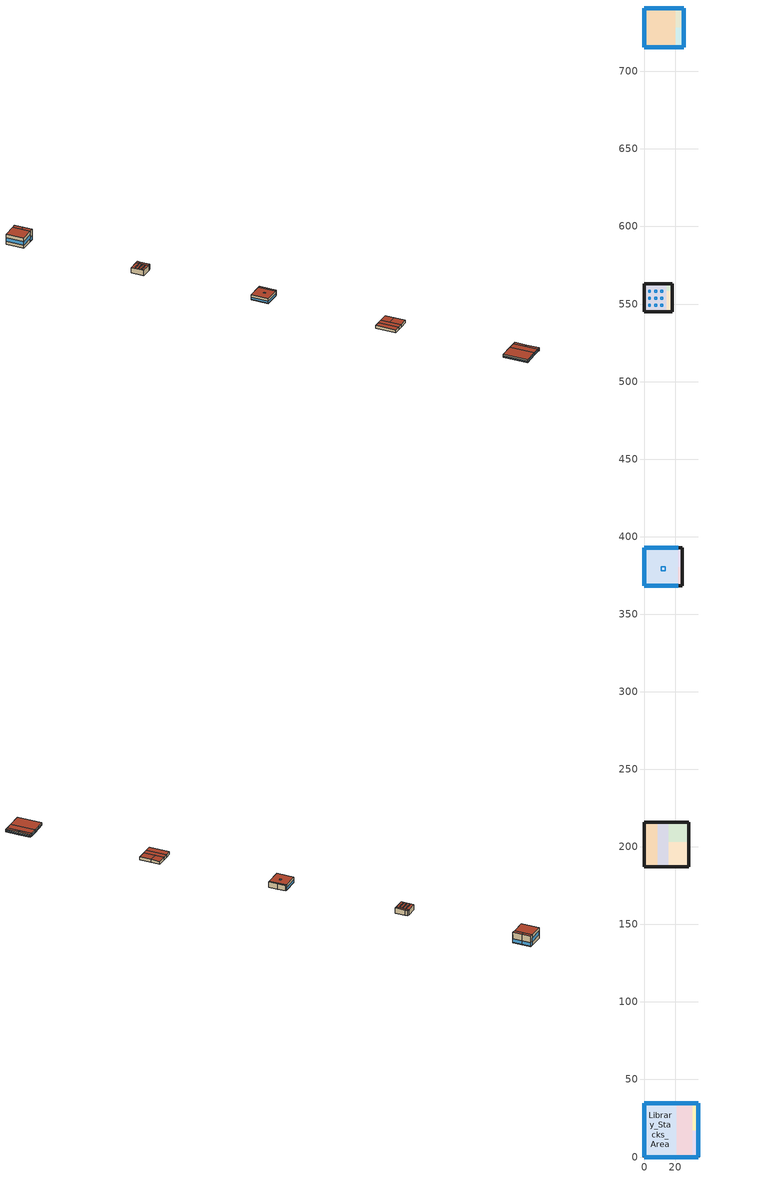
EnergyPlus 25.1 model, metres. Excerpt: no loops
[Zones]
Exhibits_and_events_Conference_Room
 floor ground (Surface 26 SlabOnOrBelowGradeF073): 8.63,215.89 8.63,187.15 0,187.15 0,215.89 z0
 wall outside (ExtWall_MetalFramed_NonRes): 8.63,215.89 0,215.89 0,187.15 8.63,187.15 z0:3.96
 roof outside (FlatRoof_WoodFramingAndOther_NonRes): 8.63,187.15 8.63,215.89 0,215.89 0,187.15 z3.96
Exhibits_and_events_Theater_Area
 floor ground (Surface 32 SlabOnOrBelowGradeF073): 15.82,215.89 15.82,187.15 8.63,187.15 8.63,215.89 z0
 wall outside (ExtWall_MetalFramed_NonRes): 8.63,187.15 15.82,187.15 / 15.82,215.89 8.63,215.89 z0:3.96
 roof outside (FlatRoof_WoodFramingAndOther_NonRes): 15.82,187.15 15.82,215.89 8.63,215.89 8.63,187.15 z3.96
Exhibits_and_events_Auditorium_Area
 floor ground (Surface 39 SlabOnOrBelowGradeF073): 28.74,203.12 28.74,187.15 15.82,187.15 15.82,203.12 z0
 wall outside (ExtWall_MetalFramed_NonRes): 15.82,187.15 28.74,187.15 28.74,203.12 z0:3.96
 roof outside (FlatRoof_WoodFramingAndOther_NonRes): 28.74,187.15 28.74,203.12 15.82,203.12 15.82,187.15 z3.96
Exhibits_and_events_Museum_Area_Exhibition_Display
 floor ground (Surface 45 SlabOnOrBelowGradeF073): 28.74,215.89 28.74,203.12 15.82,203.12 15.82,215.89 z0
 wall outside (ExtWall_MetalFramed_NonRes): 28.74,203.12 28.74,215.89 15.82,215.89 z0:3.96
 roof outside (FlatRoof_WoodFramingAndOther_NonRes): 28.74,203.12 28.74,215.89 15.82,215.89 15.82,203.12 z3.96
Library_Stacks_Area
 floor ground (Surface 1 SlabOnOrBelowGradeF073): 20.85,34.75 20.85,0 0,0 0,34.75 z0
 wall outside (ExtWall_MetalFramed_NonRes): 20.85,34.75 0,34.75 0,0 20.85,0 z0:3.96
 window (FixedWindow_NonRes): 0.03,0 20.82,0 / 0,34.72 0,0.03 / 20.82,34.75 0.03,34.75 z0.76:2.15
 roof outside (FlatRoof_WoodFramingAndOther_NonRes): 20.85,0 20.85,34.75 0,34.75 0,0 z3.96
Library_Reading_Area
 floor ground (Surface 7 SlabOnOrBelowGradeF073): 31.27,34.75 31.27,0 20.85,0 20.85,34.75 z0
 wall outside (ExtWall_MetalFramed_NonRes): 31.27,34.75 20.85,34.75 / 20.85,0 31.27,0 z0:3.96
 window (FixedWindow_NonRes): 31.25,34.75 20.87,34.75 / 20.87,0 31.25,0 z0.76:2.15
 roof outside (FlatRoof_WoodFramingAndOther_NonRes): 31.27,0 31.27,34.75 20.85,34.75 20.85,0 z3.96
Library_Conference_Room
 floor ground (Surface 14 SlabOnOrBelowGradeF073): 34.75,17.37 34.75,0 31.27,0 31.27,17.37 z0
 wall outside (ExtWall_MetalFramed_NonRes): 31.27,0 34.75,0 34.75,17.37 z0:3.96
 window (FixedWindow_NonRes): 31.3,0 34.72,0 z0.76:2.17; 34.75,0.03 34.75,17.35 z0.76:2.15
 roof outside (FlatRoof_WoodFramingAndOther_NonRes): 34.75,0 34.75,17.37 31.27,17.37 31.27,0 z3.96
Library_Lobby_Main_Entry
 floor ground (Surface 20 SlabOnOrBelowGradeF073): 34.75,34.75 34.75,17.37 31.27,17.37 31.27,34.75 z0
 wall outside (ExtWall_MetalFramed_NonRes): 34.75,17.37 34.75,34.75 31.27,34.75 z0:3.96
 window (FixedWindow_NonRes): 34.72,34.75 31.3,34.75 z0.76:2.17; 34.75,17.4 34.75,34.72 z0.76:2.15
 roof outside (FlatRoof_WoodFramingAndOther_NonRes): 34.75,17.37 34.75,34.75 31.27,34.75 31.27,17.37 z3.96
Religious_General_Office
 floor ground (Surface 96 SlabOnOrBelowGradeF073): 25.3,728.23 25.3,715.58 20.24,715.58 20.24,728.23 z0
 wall outside (ExtWall_MetalFramed_NonRes): 20.24,715.58 25.3,715.58 25.3,728.23 z0:15.24
 window (FixedWindow_NonRes): 25.3,715.6 25.3,728.2 z0.76:5.81; 20.26,715.58 25.27,715.58 z0.76:5.84
 roof outside (FlatRoof_WoodFramingAndOther_NonRes): 25.3,715.58 25.3,728.23 20.24,728.23 20.24,715.58 z15.24
Religious_Conference_Room
 floor ground (Surface 102 SlabOnOrBelowGradeF073): 25.3,740.88 25.3,728.23 20.24,728.23 20.24,740.88 z0
 wall outside (ExtWall_MetalFramed_NonRes): 25.3,728.23 25.3,740.88 20.24,740.88 z0:15.24
 window (FixedWindow_NonRes): 25.27,740.88 20.26,740.88 z0.76:5.84; 25.3,728.25 25.3,740.85 z0.76:5.81
 roof outside (FlatRoof_WoodFramingAndOther_NonRes): 25.3,728.23 25.3,740.88 20.24,740.88 20.24,728.23 z15.24
Religious_Worship_Area
 floor ground (Surface 89 SlabOnOrBelowGradeF073): 20.24,740.88 20.24,715.58 0,715.58 0,740.88 z0
 wall outside (ExtWall_MetalFramed_NonRes): 20.24,740.88 0,740.88 0,715.58 20.24,715.58 z0:15.24
 window (FixedWindow_NonRes): 0.03,715.58 20.21,715.58 / 0,740.85 0,715.6 / 20.21,740.88 0.03,740.88 z4.72:9.76
 roof outside (FlatRoof_WoodFramingAndOther_NonRes): 20.24,715.58 20.24,740.88 0,740.88 0,715.58 z15.24
Sports_and_recreation_GYM
 floor ground (Surface 70 SlabOnOrBelowGradeF073): 14.42,563.18 14.42,545.17 0,545.17 0,563.18 z0
 wall outside (ExtWall_MetalFramed_NonRes): 14.42,563.18 0,563.18 0,545.17 14.42,545.17 z0:7.62
 roof outside (FlatRoof_WoodFramingAndOther_NonRes): 14.42,545.17 14.42,563.18 0,563.18 0,545.17 z7.62
 skylight (Skylight): 3.96,548.52 3.96,549.74 2.74,549.74 2.74,548.52 z7.62; 7.92,548.52 7.92,549.74 6.71,549.74 6.71,548.52 z7.62; 11.89,548.52 11.89,549.74 10.67,549.74 10.67,548.52 z7.62; 7.92,553.09 7.92,554.31 6.71,554.31 6.71,553.09 z7.62; 11.89,553.09 11.89,554.31 10.67,554.31 10.67,553.09 z7.62; 3.96,553.09 3.96,554.31 2.74,554.31 2.74,553.09 z7.62; 3.96,557.66 3.96,558.88 2.74,558.88 2.74,557.66 z7.62; 7.92,557.66 7.92,558.88 6.71,558.88 6.71,557.66 z7.62; 11.89,557.66 11.89,558.88 10.67,558.88 10.67,557.66 z7.62
Sports_and_recreation_Locker_Room
 floor ground (Surface 77 SlabOnOrBelowGradeF073): 18.01,558.67 18.01,545.17 14.42,545.17 14.42,558.67 z0
 wall outside (ExtWall_MetalFramed_NonRes): 14.42,545.17 18.01,545.17 18.01,558.67 z0:7.62
 roof outside (FlatRoof_WoodFramingAndOther_NonRes): 18.01,545.17 18.01,558.67 14.42,558.67 14.42,545.17 z7.62
Sports_and_recreation_Restroom
 floor ground (Surface 83 SlabOnOrBelowGradeF073): 18.01,563.18 18.01,558.67 14.42,558.67 14.42,563.18 z0
 wall outside (ExtWall_MetalFramed_NonRes): 18.01,558.67 18.01,563.18 14.42,563.18 z0:7.62
 roof outside (FlatRoof_WoodFramingAndOther_NonRes): 18.01,558.67 18.01,563.18 14.42,563.18 14.42,558.67 z7.62
Terminals_Concourse
 floor ground (Surface 51 SlabOnOrBelowGradeF073): 22.04,392.77 22.04,368.29 0,368.29 0,392.77 z0
 wall outside (ExtWall_MetalFramed_NonRes): 22.04,392.77 0,392.77 0,368.29 22.04,368.29 z0:7.62
 window (FixedWindow_NonRes): 0.03,368.29 22.01,368.29 / 22.01,392.77 0.03,392.77 z0.77:3.83; 0,392.74 0,368.31 z0.77:3.82
 roof outside (FlatRoof_WoodFramingAndOther_NonRes): 22.04,368.29 22.04,392.77 0,392.77 0,368.29 z7.62
 skylight (Skylight): 13.46,378.09 13.46,380.53 11.02,380.53 11.02,378.09 z7.62
Terminals_Ticket
 floor ground (Surface 58 SlabOnOrBelowGradeF073): 24.48,380.53 24.48,368.29 22.04,368.29 22.04,380.53 z0
 wall outside (ExtWall_MetalFramed_NonRes): 22.04,368.29 24.48,368.29 24.48,380.53 z0:7.62
 roof outside (FlatRoof_WoodFramingAndOther_NonRes): 24.48,368.29 24.48,380.53 22.04,380.53 22.04,368.29 z7.62
Terminals_Baggage
 floor ground (Surface 64 SlabOnOrBelowGradeF073): 24.48,392.77 24.48,380.53 22.04,380.53 22.04,392.77 z0
 wall outside (ExtWall_MetalFramed_NonRes): 24.48,380.53 24.48,392.77 22.04,392.77 z0:7.62
 roof outside (FlatRoof_WoodFramingAndOther_NonRes): 24.48,380.53 24.48,392.77 22.04,392.77 22.04,380.53 z7.62
[Building]
Assembly: North Axis {deg}=0; Loads Convergence Tolerance Value {W}=0.5; Temperature Convergence Tolerance Value {deltaC}=0.5; Solar Distribution=FullExterior; Maximum Number of Warmup Days=50
[Site:Location]
PALM SPRINGS: Latitude {deg}=38.58; Longitude {deg}=-121.49; Time Zone {hr}=-8; Elevation {m}=124.6632
[SizingPeriod:DesignDay] Day of Month=21; Dry-Bulb Temperature Range Modifier Type=DefaultMultipliers; Humidity Condition Type=WetBulb; Barometric Pressure {Pa}=99835.9; Wind Speed {m/s}=2.1; Rain Indicator=No; Snow Indicator=No; Daylight Saving Time Indicator=No
Name | Month | Day Type | Maximum Dry-Bulb Temperature {C} | Daily Dry-Bulb Temperature Range {deltaC} | Wetbulb or DewPoint at Maximum Dry-Bulb {C} | Wind Direction {deg} | Solar Model Indicator | ASHRAE Clear Sky Optical Depth for Beam Irradiance (taub) | ASHRAE Clear Sky Optical Depth for Diffuse Irradiance (taud) | Sky Clearness
PALM SPRINGS  August .4% Condns DB=>MCWB | 8 | SummerDesignDay | 46.2 | 14.3 | 21.9 | 320 | ASHRAETau | 0.391 | 2.385
PALM SPRINGS  July .4% Condns DB=>MCWB | 7 | SummerDesignDay | 47.2 | 14.3 | 23.3 | 320 | ASHRAETau | 0.401 | 2.372
PALM SPRINGS  June .4% Condns DB=>MCWB | 6 | SummerDesignDay | 46.1 | 16.1 | 20 | 320 | ASHRAETau | 0.368 | 2.376
PALM SPRINGS  November .4% Condns DB=>MCWB | 11 | SummerDesignDay | 33.4 | 12.5 | 15.2 | 320 | ASHRAETau | 0.313 | 2.512
PALM SPRINGS  October .4% Condns DB=>MCWB | 10 | SummerDesignDay | 38.8 | 13.3 | 18.4 | 320 | ASHRAETau | 0.349 | 2.423
PALM SPRINGS  September .4% Condns DB=>MCWB | 9 | SummerDesignDay | 43.6 | 14.1 | 20.4 | 320 | ASHRAETau | 0.359 | 2.447
PALM SPRINGS Ann Htg 99.6% Condns DB | 12 | WinterDesignDay | 5.1 | 0 | 5.1 | 330 | ASHRAEClearSky |  |  | 0
[Site:WaterMainsTemperature]
Calculation Method=Schedule; Temperature Schedule=WaterMainCZ15
[Material]
Name | Roughness | Thickness {m} | Conductivity {W/m-K} | Density {kg/m3} | Specific Heat {J/kg-K} | Thermal Absorptance | Solar Absorptance | Visible Absorptance
Air - Metal Wall Framing - 16 or 24 in. OC | Smooth | 0.1397 | 1.22017 | 1.28148 | 1004.832 | 0.9 | 0.7 | 0.7
ExtWall_MetalFramed_NonRes Insulation | Smooth | 0.0643382 | 0.0230188 | 16.0185 | 1130.436 | 0.9 | 0.7 | 0.7
Gypsum Board - 5/8 in. | MediumRough | 0.016002 | 0.158656 | 640.739 | 1130.436 | 0.9 | 0.7 | 0.8
Metal Standing Seam - 1/16 in. | Smooth | 0.0015875 | 15.363 | 7820.53 | 502.416 | 0.85 | 0.92 | 0.85
Stucco - 7/8 in. | MediumRough | 0.022352 | 0.700948 | 1855.1 | 837.36 | 0.9 | 0.7 | 0.8
Built-up roofing | Rough | 0.0002413 | 0.023072 | 17940.7 | 6.10864e+06 | 0.9 | 0.7 | 0.8
FlatRoof_WoodFramingAndOther_NonRes Insulation | Smooth | 0.00001 | 0.0230188 | 16.0185 | 1130.436 | 0.9 | 0.7 | 0.8
[WindowMaterial:SimpleGlazingSystem]
Name | U-Factor {W/m2-K} | Solar Heat Gain Coefficient | Visible Transmittance
FixedWindow_NonRes Material | 1.93061 | 0.22 | 0.42
Skylight Material | 0.00001 | 0.00001 | 0.49
[Construction]
FixedWindow_NonRes: FixedWindow_NonRes Material
IntWall_MetalFramed: Gypsum Board - 5/8 in., Air - Metal Wall Framing - 16 or 24 in. OC, Gypsum Board - 5/8 in.
ExtWall_MetalFramed_NonRes: Stucco - 7/8 in., ExtWall_MetalFramed_NonRes Insulation, Air - Metal Wall Framing - 16 or 24 in. OC, Gypsum Board - 5/8 in.
Skylight: Skylight Material
FlatRoof_WoodFramingAndOther_NonRes: Built-up roofing, Metal Standing Seam - 1/16 in., FlatRoof_WoodFramingAndOther_NonRes Insulation, Gypsum Board - 5/8 in.
[Construction:FfactorGroundFloor] F-Factor {W/m-K}=1.26344
Name | Area {m2} | PerimeterExposed {m}
Surface 1 SlabOnOrBelowGradeF073 | 724.421 | 76.44384
Surface 102 SlabOnOrBelowGradeF073; Surface 96 SlabOnOrBelowGradeF073 | 64.0009 | 17.70888
Surface 14 SlabOnOrBelowGradeF073; Surface 20 SlabOnOrBelowGradeF073 | 60.3684 | 20.84832
Surface 26 SlabOnOrBelowGradeF073 | 247.929 | 45.99432
Surface 32 SlabOnOrBelowGradeF073 | 206.754 | 14.38656
Surface 39 SlabOnOrBelowGradeF073 | 206.408 | 28.89504
Surface 45 SlabOnOrBelowGradeF073 | 165.048 | 25.69464
Surface 51 SlabOnOrBelowGradeF073 | 539.366 | 68.54952
Surface 58 SlabOnOrBelowGradeF073; Surface 64 SlabOnOrBelowGradeF073 | 29.8405 | 14.67612
Surface 7 SlabOnOrBelowGradeF073 | 362.21 | 20.84832
Surface 70 SlabOnOrBelowGradeF073 | 259.704 | 46.84776
Surface 77 SlabOnOrBelowGradeF073 | 48.5641 | 17.09928
Surface 83 SlabOnOrBelowGradeF073 | 16.2246 | 8.10768
Surface 89 SlabOnOrBelowGradeF073 | 512.007 | 65.77584
[InternalMass] Construction=IntWall_MetalFramed
Name | Zone or ZoneList | Surface Area {m2}
Merged Surface 30 - Surface 30 Reversed | Exhibits_and_events_Conference_Room | 113.89
Merged Surface 36 - Surface 36 Reversed | Exhibits_and_events_Theater_Area | 50.6043
Merged Surface 37 - Surface 37 Reversed | Exhibits_and_events_Theater_Area | 63.2856
Merged Surface 42 - Surface 42 Reversed | Exhibits_and_events_Auditorium_Area | 51.2082
Merged Surface 11 - Surface 11 Reversed | Library_Reading_Area | 68.8412
Merged Surface 16 - Surface 16 Reversed | Library_Conference_Room | 68.8412
Merged Surface 17 - Surface 17 Reversed | Library_Conference_Room | 13.7682
Merged Surface 9 - Surface 9 Reversed | Library_Reading_Area | 137.682
Merged Surface 103 - Surface 103 Reversed | Religious_Conference_Room | 77.1095
Merged Surface 104 - Surface 104 Reversed | Religious_Conference_Room | 192.774
Merged Surface 98 - Surface 98 Reversed | Religious_General_Office | 192.774
Merged Surface 73 - Surface 73 Reversed | Sports_and_recreation_GYM | 34.3741
Merged Surface 74 - Surface 74 Reversed | Sports_and_recreation_GYM | 102.89
Merged Surface 78 - Surface 78 Reversed | Sports_and_recreation_Locker_Room | 27.4064
Merged Surface 55 - Surface 55 Reversed; Merged Surface 56 - Surface 56 Reversed | Terminals_Concourse | 93.2514
Merged Surface 67 - Surface 67 Reversed | Terminals_Baggage | 18.5806
[Daylighting:Controls] Lighting Control Type=Continuous; Minimum Input Power Fraction for Continuous or ContinuousOff Dimming Control=0.1; Minimum Light Output Fraction for Continuous or ContinuousOff Dimming Control=0.1; Number of Stepped Control Steps=1; Probability Lighting will be Reset When Needed in Manual Stepped Control=1; Glare Calculation Azimuth Angle of View Direction Clockwise from Zone y-Axis {deg}=0
Name | Zone or Space | Glare Calculation Daylighting Reference Point | Daylighting Reference Point 1 | Fraction of Lights Controlled by Reference Point 1 | Illuminance Setpoint at Reference Point 1 {lux} | Daylighting Reference Point 2 | Fraction of Lights Controlled by Reference Point 2 | Illuminance Setpoint at Reference Point 2 {lux}
Library Zn DaylightingControls | Library_Conference_Room | Daylighting Control 4 | Daylighting Control 4 | 0.226043 | 247.5 | Daylighting Control 5 | 0.183338 | 330
Religious Zn DaylightingControls | Religious_Worship_Area | Daylighting Control 6 | Daylighting Control 6 | 0.150687 | 247.5
Sports & Rec Zn DaylightingControls | Religious_Worship_Area | Daylighting Control 3 | Daylighting Control 3 | 0.800311 | 275
Terminals Zn DaylightingControls | Terminals_Concourse | Daylighting Control 1 | Daylighting Control 1 | 0.695562 | 300 | Daylighting Control 2 | 0.1805 | 400
[ZONE] Type=1; Ceiling Height=autocalculate; Volume=autocalculate; Part of Total Floor Area=Yes
Name | Multiplier | Floor Area
Exhibits_and_events_Conference_Room | 12 | 247.958
Library_Conference_Room; Library_Lobby_Main_Entry | 2 | 60.38695
Religious_Conference_Room; Religious_General_Office | 9 | 64.0102
Exhibits_and_events_Theater_Area | 12 | 206.709
Exhibits_and_events_Auditorium_Area | 12 | 206.43
Exhibits_and_events_Museum_Area_Exhibition_Display | 12 | 165.089
Library_Reading_Area | 2 | 362.229
Library_Stacks_Area | 2 | 724.458
Religious_Worship_Area | 9 | 511.988
Sports_and_recreation_GYM | 29 | 259.664
Sports_and_recreation_Locker_Room | 29 | 48.5883
Sports_and_recreation_Restroom | 29 | 16.258
Terminals_Concourse | 3 | 539.395
Terminals_Baggage; Terminals_Ticket | 3 | 29.8219
[ZONELIST]
ZL_Convention_Conference_Multipurpose_and_Meeting_Area: Exhibits_and_events_Conference_Room, Library_Conference_Room, Religious_Conference_Room
[ZoneList]
Exhibits & Events Zn: Exhibits_and_events_Conference_Room, Exhibits_and_events_Theater_Area, Exhibits_and_events_Auditorium_Area, Exhibits_and_events_Museum_Area_Exhibition_Display
Library Zn: Library_Conference_Room, Library_Reading_Area, Library_Stacks_Area, Library_Lobby_Main_Entry
Religious Zn: Religious_Conference_Room, Religious_General_Office, Religious_Worship_Area
Sports & Rec Zn: Sports_and_recreation_GYM, Sports_and_recreation_Locker_Room, Sports_and_recreation_Restroom
Terminals Zn: Terminals_Concourse, Terminals_Baggage, Terminals_Ticket
[PEOPLE] Number of People Calculation Method=People/Area; Fraction Radiant=0.3; Sensible Heat Fraction=autocalculate; Carbon Dioxide Generation Rate=3.82e-08; Enable ASHRAE 55 Comfort Warnings=No; Mean Radiant Temperature Calculation Type=EnclosureAveraged; Clothing Insulation Calculation Method=ClothingInsulationSchedule; Cold Stress Temperature Threshold=15.56; Heat Stress Temperature Threshold=30
Name | Zone or ZoneList or Space or SpaceList | Number of People Schedule | People per Floor Area | Activity Level Schedule
People_Convention_Conference_Multipurpose_and_Meeting_Area | ZL_Convention_Conference_Multipurpose_and_Meeting_Area | AssemblyOccupancy | 0.355209 | MeetingAreaPeopleActivityLevel
People_Exhibits_and_events_Theater_Area | Exhibits_and_events_Theater_Area | AssemblyOccupancy | 0.764238 | PerformanceSpcPeopleActivityLevel
People_Exhibits_and_events_Auditorium_Area | Exhibits_and_events_Auditorium_Area | AssemblyOccupancy | 0.764238 | PerformanceSpcPeopleActivityLevel
People_Exhibits_and_events_Museum_Area_Exhibition_Display | Exhibits_and_events_Museum_Area_Exhibition_Display | AssemblyOccupancy | 0.182987 | CommonAreaPeopleActivityLevel
People_Library_Reading_Area | Library_Reading_Area | AssemblyOccupancy | 0.107639 | FunctionalAreaPeopleActivityLevel
People_Library_Stacks_Area | Library_Stacks_Area | AssemblyOccupancy | 0.107639 | FunctionalAreaPeopleActivityLevel
People_Library_Lobby_Main_Entry | Library_Lobby_Main_Entry | AssemblyOccupancy | 0.355209 | CommonAreaPeopleActivityLevel
People_Religious_General_Office | Religious_General_Office | AssemblyOfficeOccupancy | 0.0538196 | FunctionalAreaPeopleActivityLevel
People_Religious_Worship_Area | Religious_Worship_Area | AssemblyOccupancy | 0.764238 | PerformanceSpcPeopleActivityLevel
People_Sports_and_recreation_GYM | Sports_and_recreation_GYM | AssemblyOccupancy | 0.107639 | GymPeopleActivityLevel
People_Sports_and_recreation_Locker_Room | Sports_and_recreation_Locker_Room | AssemblyOccupancy | 0.215278 | LockerRoomPeopleActivityLevel
People_Sports_and_recreation_Restroom | Sports_and_recreation_Restroom | AssemblyOccupancy | 0.107639 | CommonAreaPeopleActivityLevel
People_Terminals_Concourse | Terminals_Concourse | AssemblyOccupancy | 0.182987 | CommonAreaPeopleActivityLevel
People_Terminals_Baggage | Terminals_Baggage | AssemblyOccupancy | 0.355209 | CommonAreaPeopleActivityLevel
People_Terminals_Ticket | Terminals_Ticket | AssemblyOccupancy | 0.355209 | CommonAreaPeopleActivityLevel
[LIGHTS] Design Level Calculation Method=Watts/Area; Return Air Fraction=0; Fraction Radiant=0.58; Fraction Visible=0; Fraction Replaceable=1; EndUse Subcategory=ComplianceLtg; Return Air Fraction Calculated from Plenum Temperature=No; Return Air Fraction Function of Plenum Temperature Coefficient 1=0; Return Air Fraction Function of Plenum Temperature Coefficient 2=0
Name | Zone or ZoneList or Space or SpaceList | Schedule | Watts per Floor Area
Lights_Convention_Conference_Multipurpose_and_Meeting_Area | ZL_Convention_Conference_Multipurpose_and_Meeting_Area | AssemblyLights | 8.07293
Lights_Exhibits_and_events_Theater_Area | Exhibits_and_events_Theater_Area | AssemblyLights | 5.38196
Lights_Exhibits_and_events_Auditorium_Area | Exhibits_and_events_Auditorium_Area | AssemblyLights | 5.38196
Lights_Exhibits_and_events_Museum_Area_Exhibition_Display | Exhibits_and_events_Museum_Area_Exhibition_Display | AssemblyLights | 6.45835
Lights_Library_Reading_Area | Library_Reading_Area | AssemblyLights | 8.61113
Lights_Library_Stacks_Area | Library_Stacks_Area | AssemblyLights | 10.7639
Lights_Library_Lobby_Main_Entry | Library_Lobby_Main_Entry | AssemblyLights | 7.53474
Lights_Religious_General_Office | Religious_General_Office | AssemblyOfficeLights | 6.45835
Lights_Religious_Worship_Area | Religious_Worship_Area | AssemblyLights | 10.2257
Lights_Sports_and_recreation_GYM | Sports_and_recreation_GYM | AssemblyLights | 5.38196
Lights_Sports_and_recreation_Locker_Room | Sports_and_recreation_Locker_Room | AssemblyLights | 4.84376
Lights_Sports_and_recreation_Restroom | Sports_and_recreation_Restroom | AssemblyLights | 6.99654
Lights_Terminals_Concourse | Terminals_Concourse | AssemblyLights | 6.45835
Lights_Terminals_Baggage | Terminals_Baggage | AssemblyLights | 4.30556
Lights_Terminals_Ticket | Terminals_Ticket | AssemblyLights | 4.84376
[ELECTRICEQUIPMENT] Design Level Calculation Method=Watts/Area; Fraction Latent=0; Fraction Radiant=0.2; Fraction Lost=0; EndUse Subcategory=Receptacle
Name | Zone or ZoneList or Space or SpaceList | Schedule | Watts per Floor Area
Equip_ZL_Convention_Conference_Multipurpose_and_Meeting_Area | ZL_Convention_Conference_Multipurpose_and_Meeting_Area | AssemblyElecEquipment | 10.7639
Equip_Exhibits_and_events_Theater_Area | Exhibits_and_events_Theater_Area | AssemblyElecEquipment | 5.38196
Equip_Exhibits_and_events_Auditorium_Area | Exhibits_and_events_Auditorium_Area | AssemblyElecEquipment | 10.7639
Equip_Exhibits_and_events_Museum_Area_Exhibition_Display | Exhibits_and_events_Museum_Area_Exhibition_Display | AssemblyElecEquipment | 16.1459
Equip_Library_Reading_Area | Library_Reading_Area | AssemblyElecEquipment | 16.1459
Equip_Library_Stacks_Area | Library_Stacks_Area | AssemblyElecEquipment | 16.1459
Equip_Library_Lobby_Main_Entry | Library_Lobby_Main_Entry | AssemblyElecEquipment | 5.38196
Equip_Religious_General_Office | Religious_General_Office | AssemblyOfficeElecEquipment | 7.53474
Equip_Religious_Worship_Area | Religious_Worship_Area | AssemblyElecEquipment | 5.38196
Equip_Sports_and_recreation_GYM | Sports_and_recreation_GYM | AssemblyElecEquipment | 5.38196
Equip_Sports_and_recreation_Locker_Room | Sports_and_recreation_Locker_Room | AssemblyElecEquipment | 5.38196
Equip_Terminals_Concourse | Terminals_Concourse | AssemblyElecEquipment | 5.38196
Equip_Terminals_Baggage | Terminals_Baggage | AssemblyElecEquipment | 5.38196
Equip_Terminals_Ticket | Terminals_Ticket | AssemblyElecEquipment | 5.38196
[ZONEINFILTRATION:DESIGNFLOWRATE] Design Flow Rate Calculation Method=Flow/ExteriorWallArea; Flow Rate per Exterior Surface Area=0.000859536; Constant Term Coefficient=1; Temperature Term Coefficient=0; Velocity Term Coefficient=0.224052; Velocity Squared Term Coefficient=0; Density Basis=Outdoor
Name | Zone or ZoneList or Space or SpaceList | Schedule
Infil_Exhibits_and_events_Conference_Room | Exhibits_and_events_Conference_Room | AssemblyInfiltration
Infil_Library_Conference_Room | Library_Conference_Room | AssemblyInfiltration
Infil_Religious_Conference_Room | Religious_Conference_Room | AssemblyInfiltration
Infil_Exhibits_and_events_Theater_Area | Exhibits_and_events_Theater_Area | AssemblyInfiltration
Infil_Exhibits_and_events_Auditorium_Area | Exhibits_and_events_Auditorium_Area | AssemblyInfiltration
Infil_Exhibits_and_events_Museum_Area_Exhibition_Display | Exhibits_and_events_Museum_Area_Exhibition_Display | AssemblyInfiltration
Infil_Library_Reading_Area | Library_Reading_Area | AssemblyInfiltration
Infil_Library_Stacks_Area | Library_Stacks_Area | AssemblyInfiltration
Infil_Library_Lobby_Main_Entry | Library_Lobby_Main_Entry | AssemblyInfiltration
Infil_Religious_General_Office | Religious_General_Office | AssemblyOfficeInfiltration
Infil_Religious_Worship_Area | Religious_Worship_Area | AssemblyInfiltration
Infil_Sports_and_recreation_GYM | Sports_and_recreation_GYM | AssemblyInfiltration
Infil_Sports_and_recreation_Locker_Room | Sports_and_recreation_Locker_Room | AssemblyInfiltration
Infil_Sports_and_recreation_Restroom | Sports_and_recreation_Restroom | AssemblyInfiltration
Infil_Terminals_Concourse | Terminals_Concourse | AssemblyInfiltration
Infil_Terminals_Baggage | Terminals_Baggage | AssemblyInfiltration
Infil_Terminals_Ticket | Terminals_Ticket | AssemblyInfiltration
[EXTERIOR:LIGHTS] Control Option=AstronomicalClock
Name | Schedule | Design Level | EndUse Subcategory
ExtLights_Motion_Assembly | AssemblyExtLightingMotionCtrl | 9861.697 | Exterior Lighting - Motion
ExtLights_NonMotion_Assembly | AssemblyExtLightingNonMotionCtrl | 1957.325 | Exterior Lighting -NonMotion
[ZONECONTROL:THERMOSTAT]
ZC_ZL_Convention_Conference_Multipurpose_and_Meeting_Area: Zone or ZoneList=ZL_Convention_Conference_Multipurpose_and_Meeting_Area; Control Type Schedule=ZL_Convention_Conference_Multipurpose_and_Meeting_Area Thermostat Schedule; Control 1=TSDSP_ZL_Convention_Conference_Multipurpose_and_Meeting_Area; Temperature Difference Between Cutout And Setpoint=0
[THERMOSTATSETPOINT:DUALSETPOINT]
TSDSP_ZL_Convention_Conference_Multipurpose_and_Meeting_Area: Heating Setpoint Temperature Schedule=AssemblyHtgSetpt; Cooling Setpoint Temperature Schedule=AssemblyClgSetpt
[SetpointManager:Scheduled]
BaseHWSystem HW Temp Manager: Control Variable=Temperature; Schedule=BaseHWSystemTemp; Setpoint Node or NodeList=BaseHWSystem HW Supply Setpoint Nodes
[AvailabilityManager:OptimumStart] Applicability Schedule=Always On Discrete; Fan Schedule=AssemblyHVACAvail; Control Type=MaximumofZoneList; Maximum Value for Optimum Start Time {hr}=1; Control Algorithm=AdaptiveTemperatureGradient; Constant Temperature Gradient during Cooling {deltaC/hr}=3; Constant Temperature Gradient during Heating {deltaC/hr}=3; Initial Temperature Gradient during Cooling {deltaC/hr}=1.66667; Initial Temperature Gradient during Heating {deltaC/hr}=1.66667; Constant Start Time {hr}=1; Number of Previous Days {days}=2
Name | Zone List
Availability Manager Optimum Start 1 | Exhibits & Events Zn
Availability Manager Optimum Start 2 | Library Zn
Availability Manager Optimum Start 3 | Religious Zn
Availability Manager Optimum Start 4 | Sports & Rec Zn
Availability Manager Optimum Start 5 | Terminals Zn
[AvailabilityManager:NightCycle] Applicability Schedule=Always On Discrete; Fan Schedule=AssemblyHVACAvail; Control Type=CycleOnAny; Thermostat Tolerance {deltaC}=1; Cycling Run Time Control Type=ThermostatWithMinimumRunTime; Cycling Run Time {s}=900
Name | Control Zone or Zone List
BaseAirSys6-1 Availability | Exhibits & Events Zn
BaseAirSys6-2 Availability | Library Zn
BaseAirSys6-3 Availability | Religious Zn
BaseAirSys6-4 Availability | Sports & Rec Zn
BaseAirSys6-5 Availability | Terminals Zn
[SetpointManager:OutdoorAirReset]
BaseChWSystem ChW Temp Manager: Control Variable=Temperature; Setpoint at Outdoor Low Temperature {C}=11; Outdoor Low Temperature {C}=15.6; Setpoint at Outdoor High Temperature {C}=6.7; Outdoor High Temperature {C}=26.7; Setpoint Node or NodeList=BaseChWSystem ChW Supply Setpoint Nodes
[Schedule:Day:Hourly]
BaseHWSystemTempDaily: 71.1, 71.1, 71.1, 71.1, 71.1, 71.1, 71.1, 71.1, 71.1, 71.1, 71.1, 71.1, 71.1, 71.1, 71.1, 71.1, 71.1, 71.1, 71.1, 71.1, 71.1, 71.1, 71.1, 71.1
PerformanceSpcPeopleActivityLevelWD; PerformanceSpcPeopleActivityLevelSat; PerformanceSpcPeopleActivityLevelSun: 110, 110, 110, 110, 110, 110, 110, 130, 130, 130, 130, 140, 140, 140, 140, 140, 110, 110, 110, 110, 110, 110, 110, 110
MeetingAreaPeopleActivityLevelWD; MeetingAreaPeopleActivityLevelSat; MeetingAreaPeopleActivityLevelSun: 117.2, 117.2, 117.2, 117.2, 117.2, 117.2, 117.2, 117.2, 117.2, 117.2, 117.2, 117.2, 117.2, 117.2, 117.2, 117.2, 117.2, 117.2, 117.2, 117.2, 117.2, 117.2, 117.2, 117.2
FunctionalAreaPeopleActivityLevelWD; FunctionalAreaPeopleActivityLevelSat; FunctionalAreaPeopleActivityLevelSun: 131.9, 131.9, 131.9, 131.9, 131.9, 131.9, 131.9, 131.9, 131.9, 131.9, 131.9, 131.9, 131.9, 131.9, 131.9, 131.9, 131.9, 131.9, 131.9, 131.9, 131.9, 131.9, 131.9, 131.9
CommonAreaPeopleActivityLevelWD; CommonAreaPeopleActivityLevelSat; CommonAreaPeopleActivityLevelSun: 146.5, 146.5, 146.5, 146.5, 146.5, 146.5, 146.5, 146.5, 146.5, 146.5, 146.5, 146.5, 146.5, 146.5, 146.5, 146.5, 146.5, 146.5, 146.5, 146.5, 146.5, 146.5, 146.5, 146.5
AssemblyOccupancyWD: 0, 0, 0, 0, 0, 0, 0, 0, 0.2, 0.2, 0.2, 0.8, 0.8, 0.8, 0.8, 0.8, 0.8, 0.8, 0.2, 0.2, 0.2, 0.2, 0.1, 0
AssemblyOccupancySat: 0, 0, 0, 0, 0, 0, 0, 0, 0.2, 0.2, 0.2, 0.6, 0.6, 0.6, 0.6, 0.6, 0.6, 0.6, 0.6, 0.6, 0.6, 0.8, 0.1, 0
AssemblyOccupancySun: 0, 0, 0, 0, 0, 0, 0, 0, 0.1, 0.1, 0.1, 0.1, 0.1, 0.7, 0.7, 0.7, 0.7, 0.7, 0.7, 0.7, 0.7, 0.7, 0.2, 0
AssemblyLightsWD: 0.05, 0.05, 0.05, 0.05, 0.05, 0.05, 0.35, 0.35, 0.35, 0.65, 0.65, 0.65, 0.65, 0.65, 0.65, 0.65, 0.65, 0.65, 0.65, 0.65, 0.65, 0.65, 0.25, 0.05
AssemblyLightsSat: 0.05, 0.05, 0.05, 0.05, 0.05, 0.05, 0.05, 0.3, 0.3, 0.4, 0.4, 0.4, 0.4, 0.4, 0.4, 0.4, 0.4, 0.4, 0.4, 0.4, 0.4, 0.4, 0.4, 0.05
AssemblyLightsSun: 0.05, 0.05, 0.05, 0.05, 0.05, 0.05, 0.05, 0.3, 0.3, 0.3, 0.3, 0.3, 0.55, 0.55, 0.55, 0.55, 0.55, 0.55, 0.55, 0.55, 0.55, 0.55, 0.05, 0.05
AssemblyElecEquipmentWD: 0.05, 0.05, 0.05, 0.05, 0.05, 0.05, 0.4, 0.4, 0.4, 0.75, 0.75, 0.75, 0.75, 0.75, 0.75, 0.75, 0.75, 0.75, 0.75, 0.75, 0.75, 0.75, 0.25, 0.05
AssemblyElecEquipmentSat: 0.05, 0.05, 0.05, 0.05, 0.05, 0.05, 0.05, 0.3, 0.3, 0.5, 0.5, 0.5, 0.5, 0.5, 0.5, 0.5, 0.5, 0.5, 0.5, 0.5, 0.5, 0.5, 0.5, 0.05
AssemblyElecEquipmentSun: 0.05, 0.05, 0.05, 0.05, 0.05, 0.05, 0.05, 0.3, 0.3, 0.3, 0.3, 0.3, 0.65, 0.65, 0.65, 0.65, 0.65, 0.65, 0.65, 0.65, 0.65, 0.65, 0.05, 0.05
AssemblyHVACAvailWD; AssemblyHVACAvailSat; AssemblyHVACAvailSun: 0, 0, 0, 0, 0, 0, 0, 1, 1, 1, 1, 1, 1, 1, 1, 1, 1, 1, 1, 1, 1, 1, 1, 0
AssemblyInfiltrationWD; AssemblyInfiltrationSat; AssemblyInfiltrationSun: 1, 1, 1, 1, 1, 1, 1, 1, 0.25, 0.25, 0.25, 0.25, 0.25, 0.25, 0.25, 0.25, 0.25, 0.25, 0.25, 0.25, 0.25, 0.25, 0.25, 1
AssemblyHtgSetptWD; AssemblyHtgSetptSat; AssemblyHtgSetptSun: 15.56, 15.56, 15.56, 15.56, 15.56, 15.56, 15.56, 21.11, 21.11, 21.11, 21.11, 21.11, 21.11, 21.11, 21.11, 21.11, 21.11, 21.11, 21.11, 21.11, 21.11, 21.11, 21.11, 15.56
AssemblyClgSetptWD; AssemblyClgSetptSat; AssemblyClgSetptSun: 29.44, 29.44, 29.44, 29.44, 29.44, 29.44, 29.44, 23.89, 23.89, 23.89, 23.89, 23.89, 23.89, 23.89, 23.89, 23.89, 23.89, 23.89, 23.89, 23.89, 23.89, 23.89, 23.89, 29.44
AssemblyOfficeOccupancyWD: 0, 0, 0, 0, 0, 0, 0.1, 0.2, 0.95, 0.95, 0.95, 0.95, 0.5, 0.95, 0.95, 0.95, 0.95, 0.3, 0.1, 0.1, 0.1, 0.1, 0.05, 0.05
AssemblyOfficeOccupancySat; AssemblyOfficeOccupancySun: 0, 0, 0, 0, 0, 0, 0.05, 0.05, 0.05, 0.05, 0.05, 0.05, 0.05, 0.05, 0.05, 0.05, 0.05, 0.05, 0, 0, 0, 0, 0, 0
AssemblyOfficeLightsWD: 0.05, 0.05, 0.05, 0.05, 0.05, 0.1, 0.1, 0.3, 0.65, 0.65, 0.65, 0.65, 0.65, 0.65, 0.65, 0.65, 0.65, 0.35, 0.3, 0.3, 0.2, 0.2, 0.1, 0.05
AssemblyOfficeLightsSat; AssemblyOfficeLightsSun: 0.05, 0.05, 0.05, 0.05, 0.05, 0.05, 0.05, 0.05, 0.05, 0.05, 0.05, 0.05, 0.05, 0.05, 0.05, 0.05, 0.05, 0.05, 0.05, 0.05, 0.05, 0.05, 0.05, 0.05
AssemblyOfficeElecEquipmentWD: 0.45, 0.45, 0.45, 0.45, 0.45, 0.45, 0.45, 0.74, 0.87, 0.9, 0.9, 0.9, 0.9, 0.9, 0.9, 0.9, 0.9, 0.7, 0.5, 0.5, 0.5, 0.45, 0.45, 0.45
AssemblyOfficeElecEquipmentSat; AssemblyOfficeElecEquipmentSun: 0.43, 0.43, 0.43, 0.43, 0.43, 0.43, 0.43, 0.43, 0.43, 0.43, 0.43, 0.43, 0.43, 0.43, 0.43, 0.43, 0.43, 0.43, 0.43, 0.43, 0.43, 0.43, 0.43, 0.43
AssemblyOfficeInfiltrationWD: 1, 1, 1, 1, 1, 0.25, 0.25, 0.25, 0.25, 0.25, 0.25, 0.25, 0.25, 0.25, 0.25, 0.25, 0.25, 0.25, 0.25, 0.25, 0.25, 0.25, 0.25, 0.25
AssemblyOfficeInfiltrationSat; AssemblyOfficeInfiltrationSun; AssemblyExtLightingNonMotionCtrlWD; AssemblyExtLightingNonMotionCtrlSat; AssemblyExtLightingNonMotionCtrlSun: 1, 1, 1, 1, 1, 1, 1, 1, 1, 1, 1, 1, 1, 1, 1, 1, 1, 1, 1, 1, 1, 1, 1, 1
AssemblyExtLightingMotionCtrlWD; AssemblyExtLightingMotionCtrlSat; AssemblyExtLightingMotionCtrlSun: 0, 0, 0, 0, 0, 1, 1, 1, 1, 1, 1, 1, 1, 1, 1, 1, 1, 1, 1, 1, 1, 0, 0, 0
LockerRoomPeopleActivityLevelWD; LockerRoomPeopleActivityLevelSat; LockerRoomPeopleActivityLevelSun: 213.9, 213.9, 213.9, 213.9, 213.9, 213.9, 213.9, 213.9, 213.9, 213.9, 213.9, 213.9, 213.9, 213.9, 213.9, 213.9, 213.9, 213.9, 213.9, 213.9, 213.9, 213.9, 213.9, 213.9
GymPeopleActivityLevelWD; GymPeopleActivityLevelSat; GymPeopleActivityLevelSun: 331.2, 331.2, 331.2, 331.2, 331.2, 331.2, 331.2, 331.2, 331.2, 331.2, 331.2, 331.2, 331.2, 331.2, 331.2, 331.2, 331.2, 331.2, 331.2, 331.2, 331.2, 331.2, 331.2, 331.2
[Schedule:Week:Daily]
BaseHWSystemTempWk: BaseHWSystemTempDaily, BaseHWSystemTempDaily, BaseHWSystemTempDaily, BaseHWSystemTempDaily, BaseHWSystemTempDaily, BaseHWSystemTempDaily, BaseHWSystemTempDaily, BaseHWSystemTempDaily, BaseHWSystemTempDaily, BaseHWSystemTempDaily, BaseHWSystemTempDaily, BaseHWSystemTempDaily
CommonAreaPeopleActivityLevelWk: CommonAreaPeopleActivityLevelSun, CommonAreaPeopleActivityLevelWD, CommonAreaPeopleActivityLevelWD, CommonAreaPeopleActivityLevelWD, CommonAreaPeopleActivityLevelWD, CommonAreaPeopleActivityLevelWD, CommonAreaPeopleActivityLevelSat, CommonAreaPeopleActivityLevelSun, CommonAreaPeopleActivityLevelWD, CommonAreaPeopleActivityLevelWD, CommonAreaPeopleActivityLevelSun, CommonAreaPeopleActivityLevelSun
FunctionalAreaPeopleActivityLevelWk: FunctionalAreaPeopleActivityLevelSun, FunctionalAreaPeopleActivityLevelWD, FunctionalAreaPeopleActivityLevelWD, FunctionalAreaPeopleActivityLevelWD, FunctionalAreaPeopleActivityLevelWD, FunctionalAreaPeopleActivityLevelWD, FunctionalAreaPeopleActivityLevelSat, FunctionalAreaPeopleActivityLevelSun, FunctionalAreaPeopleActivityLevelWD, FunctionalAreaPeopleActivityLevelWD, FunctionalAreaPeopleActivityLevelSun, FunctionalAreaPeopleActivityLevelSun
GymPeopleActivityLevelWk: GymPeopleActivityLevelSun, GymPeopleActivityLevelWD, GymPeopleActivityLevelWD, GymPeopleActivityLevelWD, GymPeopleActivityLevelWD, GymPeopleActivityLevelWD, GymPeopleActivityLevelSat, GymPeopleActivityLevelSun, GymPeopleActivityLevelWD, GymPeopleActivityLevelWD, GymPeopleActivityLevelSun, GymPeopleActivityLevelSun
LockerRoomPeopleACtivityLevelWk: LockerRoomPeopleACtivityLevelSun, LockerRoomPeopleACtivityLevelWD, LockerRoomPeopleACtivityLevelWD, LockerRoomPeopleACtivityLevelWD, LockerRoomPeopleACtivityLevelWD, LockerRoomPeopleACtivityLevelWD, LockerRoomPeopleACtivityLevelSat, LockerRoomPeopleACtivityLevelSun, LockerRoomPeopleACtivityLevelWD, LockerRoomPeopleACtivityLevelWD, LockerRoomPeopleACtivityLevelSun, LockerRoomPeopleACtivityLevelSun
MeetingAreaPeopleActivityLevelWk: MeetingAreaPeopleActivityLevelSun, MeetingAreaPeopleActivityLevelWD, MeetingAreaPeopleActivityLevelWD, MeetingAreaPeopleActivityLevelWD, MeetingAreaPeopleActivityLevelWD, MeetingAreaPeopleActivityLevelWD, MeetingAreaPeopleActivityLevelSat, MeetingAreaPeopleActivityLevelSun, MeetingAreaPeopleActivityLevelWD, MeetingAreaPeopleActivityLevelWD, MeetingAreaPeopleActivityLevelSun, MeetingAreaPeopleActivityLevelSun
PerformanceSpcPeopleActivityLevelWk: PerformanceSpcPeopleActivityLevelSun, PerformanceSpcPeopleActivityLevelWD, PerformanceSpcPeopleActivityLevelWD, PerformanceSpcPeopleActivityLevelWD, PerformanceSpcPeopleActivityLevelWD, PerformanceSpcPeopleActivityLevelWD, PerformanceSpcPeopleActivityLevelSat, PerformanceSpcPeopleActivityLevelSun, PerformanceSpcPeopleActivityLevelWD, PerformanceSpcPeopleActivityLevelWD, PerformanceSpcPeopleActivityLevelSun, PerformanceSpcPeopleActivityLevelSun
AssemblyClgSetptWk: AssemblyClgSetptSun, AssemblyClgSetptWD, AssemblyClgSetptWD, AssemblyClgSetptWD, AssemblyClgSetptWD, AssemblyClgSetptWD, AssemblyClgSetptSat, AssemblyClgSetptSun, AssemblyClgSetptWD, AssemblyClgSetptWD, AssemblyClgSetptSun, AssemblyClgSetptSun
AssemblyElecEquipmentWk: AssemblyElecEquipmentSun, AssemblyElecEquipmentWD, AssemblyElecEquipmentWD, AssemblyElecEquipmentWD, AssemblyElecEquipmentWD, AssemblyElecEquipmentWD, AssemblyElecEquipmentSat, AssemblyElecEquipmentSun, AssemblyElecEquipmentWD, AssemblyElecEquipmentWD, AssemblyElecEquipmentSun, AssemblyElecEquipmentSun
AssemblyExtLightingMotionCtrlWk: AssemblyExtLightingMotionCtrlSun, AssemblyExtLightingMotionCtrlWD, AssemblyExtLightingMotionCtrlWD, AssemblyExtLightingMotionCtrlWD, AssemblyExtLightingMotionCtrlWD, AssemblyExtLightingMotionCtrlWD, AssemblyExtLightingMotionCtrlSat, AssemblyExtLightingMotionCtrlSun, AssemblyExtLightingMotionCtrlWD, AssemblyExtLightingMotionCtrlWD, AssemblyExtLightingMotionCtrlSun, AssemblyExtLightingMotionCtrlSun
AssemblyExtLightingNonMotionCtrlWk: AssemblyExtLightingNonMotionCtrlSun, AssemblyExtLightingNonMotionCtrlWD, AssemblyExtLightingNonMotionCtrlWD, AssemblyExtLightingNonMotionCtrlWD, AssemblyExtLightingNonMotionCtrlWD, AssemblyExtLightingNonMotionCtrlWD, AssemblyExtLightingNonMotionCtrlSat, AssemblyExtLightingNonMotionCtrlSun, AssemblyExtLightingNonMotionCtrlWD, AssemblyExtLightingNonMotionCtrlWD, AssemblyExtLightingNonMotionCtrlSun, AssemblyExtLightingNonMotionCtrlSun
AssemblyHVACAvailWk: AssemblyHVACAvailSun, AssemblyHVACAvailWD, AssemblyHVACAvailWD, AssemblyHVACAvailWD, AssemblyHVACAvailWD, AssemblyHVACAvailWD, AssemblyHVACAvailSat, AssemblyHVACAvailSun, AssemblyHVACAvailWD, AssemblyHVACAvailWD, AssemblyHVACAvailSun, AssemblyHVACAvailSun
AssemblyHtgSetptWk: AssemblyHtgSetptSun, AssemblyHtgSetptWD, AssemblyHtgSetptWD, AssemblyHtgSetptWD, AssemblyHtgSetptWD, AssemblyHtgSetptWD, AssemblyHtgSetptSat, AssemblyHtgSetptSun, AssemblyHtgSetptWD, AssemblyHtgSetptWD, AssemblyHtgSetptSun, AssemblyHtgSetptSun
AssemblyInfiltrationWk: AssemblyInfiltrationSun, AssemblyInfiltrationWD, AssemblyInfiltrationWD, AssemblyInfiltrationWD, AssemblyInfiltrationWD, AssemblyInfiltrationWD, AssemblyInfiltrationSat, AssemblyInfiltrationSun, AssemblyInfiltrationWD, AssemblyInfiltrationWD, AssemblyInfiltrationSun, AssemblyInfiltrationSun
AssemblyLightsWk: AssemblyLightsSun, AssemblyLightsWD, AssemblyLightsWD, AssemblyLightsWD, AssemblyLightsWD, AssemblyLightsWD, AssemblyLightsSat, AssemblyLightsSun, AssemblyLightsWD, AssemblyLightsWD, AssemblyLightsSun, AssemblyLightsSun
AssemblyOccupancyWk: AssemblyOccupancySun, AssemblyOccupancyWD, AssemblyOccupancyWD, AssemblyOccupancyWD, AssemblyOccupancyWD, AssemblyOccupancyWD, AssemblyOccupancySat, AssemblyOccupancySun, AssemblyOccupancyWD, AssemblyOccupancyWD, AssemblyOccupancySun, AssemblyOccupancySun
AssemblyOfficeElecEquipmentWk: AssemblyOfficeElecEquipmentSun, AssemblyOfficeElecEquipmentWD, AssemblyOfficeElecEquipmentWD, AssemblyOfficeElecEquipmentWD, AssemblyOfficeElecEquipmentWD, AssemblyOfficeElecEquipmentWD, AssemblyOfficeElecEquipmentSat, AssemblyOfficeElecEquipmentSun, AssemblyOfficeElecEquipmentWD, AssemblyOfficeElecEquipmentWD, AssemblyOfficeElecEquipmentSun, AssemblyOfficeElecEquipmentSun
AssemblyOfficeInfiltrationWk: AssemblyOfficeInfiltrationSun, AssemblyOfficeInfiltrationWD, AssemblyOfficeInfiltrationWD, AssemblyOfficeInfiltrationWD, AssemblyOfficeInfiltrationWD, AssemblyOfficeInfiltrationWD, AssemblyOfficeInfiltrationSat, AssemblyOfficeInfiltrationSun, AssemblyOfficeInfiltrationWD, AssemblyOfficeInfiltrationWD, AssemblyOfficeInfiltrationSun, AssemblyOfficeInfiltrationSun
AssemblyOfficeLightsWk: AssemblyOfficeLightsSun, AssemblyOfficeLightsWD, AssemblyOfficeLightsWD, AssemblyOfficeLightsWD, AssemblyOfficeLightsWD, AssemblyOfficeLightsWD, AssemblyOfficeLightsSat, AssemblyOfficeLightsSun, AssemblyOfficeLightsWD, AssemblyOfficeLightsWD, AssemblyOfficeLightsSun, AssemblyOfficeLightsSun
AssemblyOfficeOccupancyWk: AssemblyOfficeOccupancySun, AssemblyOfficeOccupancyWD, AssemblyOfficeOccupancyWD, AssemblyOfficeOccupancyWD, AssemblyOfficeOccupancyWD, AssemblyOfficeOccupancyWD, AssemblyOfficeOccupancySat, AssemblyOfficeOccupancySun, AssemblyOfficeOccupancyWD, AssemblyOfficeOccupancyWD, AssemblyOfficeOccupancySun, AssemblyOfficeOccupancySun
[Schedule:Year]
BaseHWSystemTemp: BaseHWSystemTempWk, 1, 1, 12, 31
CommonAreaPeopleActivityLevel: CommonAreaPeopleActivityLevelWk, 1, 1, 12, 31
FunctionalAreaPeopleActivityLevel: FunctionalAreaPeopleActivityLevelWk, 1, 1, 12, 31
GymPeopleActivityLevel: GymPeopleActivityLevelWk, 1, 1, 12, 31
LockerRoomPeopleACtivityLevel: LockerRoomPeopleACtivityLevelWk, 1, 1, 12, 31
MeetingAreaPeopleActivityLevel: MeetingAreaPeopleActivityLevelWk, 1, 1, 12, 31
PerformanceSpcPeopleActivityLevel: PerformanceSpcPeopleActivityLevelWk, 1, 1, 12, 31
AssemblyClgSetpt: AssemblyClgSetptWk, 1, 1, 12, 31
AssemblyElecEquipment: AssemblyElecEquipmentWk, 1, 1, 12, 31
AssemblyExtLightingMotionCtrl: AssemblyExtLightingMotionCtrlWk, 1, 1, 12, 31
AssemblyExtLightingNonMotionCtrl: AssemblyExtLightingNonMotionCtrlWk, 1, 1, 12, 31
AssemblyHVACAvail: AssemblyHVACAvailWk, 1, 1, 12, 31
AssemblyHtgSetpt: AssemblyHtgSetptWk, 1, 1, 12, 31
AssemblyInfiltration: AssemblyInfiltrationWk, 1, 1, 12, 31
AssemblyLights: AssemblyLightsWk, 1, 1, 12, 31
AssemblyOccupancy: AssemblyOccupancyWk, 1, 1, 12, 31
AssemblyOfficeElecEquipment: AssemblyOfficeElecEquipmentWk, 1, 1, 12, 31
AssemblyOfficeInfiltration: AssemblyOfficeInfiltrationWk, 1, 1, 12, 31
AssemblyOfficeLights: AssemblyOfficeLightsWk, 1, 1, 12, 31
AssemblyOfficeOccupancy: AssemblyOfficeOccupancyWk, 1, 1, 12, 31
[Schedule:Constant]
Always On Discrete: Hourly Value=1
[SCHEDULE:COMPACT]
ZL_Convention_Conference_Multipurpose_and_Meeting_Area Thermostat Schedule: Through: 12/31, For: AllDays, Until: 24:00, 4
[Schedule:Compact]
WaterMainCZ15: Through: 1/31, For: AllDays, Until: 24:00, 17.33, Through: 2/28, For: AllDays, Until: 24:00, 17.56, Through: 3/31, For: AllDays, Until: 24:00, 17.89, Through: 4/30, For: AllDays, Until: 24:00, 19.17, Through: 5/31, For: AllDays, Until: 24:00, 19.94, Through: 6/30, For: AllDays, Until: 24:00, 22, Through: 7/31, For: AllDays, Until: 24:00, 23.72, Through: 8/31, For: AllDays, Until: 24:00, 24.67, Through: 9/30, For: AllDays, Until: 24:00, 24.67, Through: 10/31, For: AllDays, Until: 24:00, 23.61, Through: 11/30, For: AllDays, Until: 24:00, 21.06, Through: 12/31, For: AllDays, Until: 24:00, 18.06
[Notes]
From counter.inc created by EP-Launch when running groups of files
Output files                          Assembly_T24-2025-NC_15_Palm Springs
Run description                       T24-2025-NC: 15: Palm Springs
Parent Run
Run Flag                              True
Weather                               USA_CA_722868_PALM-SPRINGS-INTL_TMY_2000-2020K.epw
Default equipment values. May be overridden by later values.
End of default equipment values.
City                                            Palm Springs
